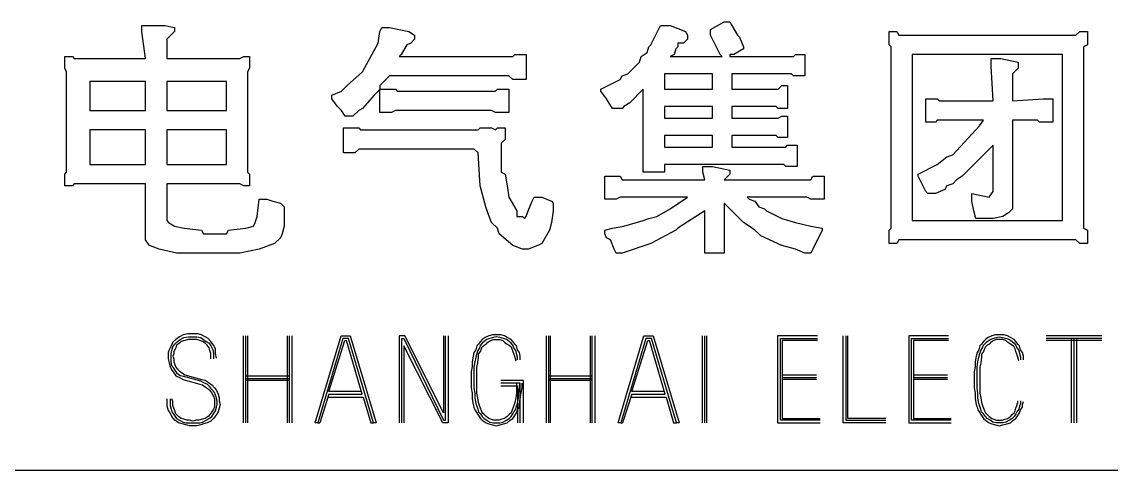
# Model space of a CAD drawing. Header units: millimetres. Extents: x 18255 to 228708, y -2217 to 146640.
# Drawn here: x 219242 to 222396, y 99 to 1395 of the extents above; entities that cross this region are included whole.
import ezdxf

# ---------------------------------------------------------------- set-up
doc = ezdxf.new("R2010")
doc.units = ezdxf.units.MM
doc.layers.add('1', color=8, linetype='Continuous')
doc.layers.add('注释及标注', color=8, linetype='Continuous', lineweight=25)

msp = doc.modelspace()

# ---------------------------------------------------------------- linework, layer by layer
at = {"layer": '1', "color": 0, "linetype": 'Continuous'}
for p, q in [((221236.2, 1373), (221275.2, 1395.3)), ((221275.2, 1395.3), (221291.9, 1395.3)), ((221291.9, 1395.3), (221297.5, 1384.2)), ((219589.4, 1367.4), (219589.4, 1384.2)), ((219589.4, 1384.2), (219656.3, 1384.2)), ((219600.5, 1289.4), (219589.4, 1367.4)), ((219656.3, 1384.2), (219684.2, 1378.6)), ((219684.2, 1367.4), (219661.9, 1345.1)), ((219684.2, 1378.6), (219684.2, 1367.4)), ((220273.4, 1334), (220279, 1367.4)), ((220279, 1367.4), (220284.6, 1378.6)), ((220284.6, 1378.6), (220306.9, 1378.6)), ((220306.9, 1378.6), (220362.6, 1367.4)), ((220362.6, 1367.4), (220379.3, 1356.3)), ((220379.3, 1356.3), (220379.3, 1345.1)), ((221063.4, 1328.4), (221091.2, 1384.2)), ((221091.2, 1384.2), (221119.1, 1384.2)), ((221119.1, 1384.2), (221163.7, 1367.4)), ((221163.7, 1367.4), (221169.3, 1356.3)), ((221169.3, 1356.3), (221169.3, 1345.1)), ((221236.2, 1356.3), (221236.2, 1373)), ((221264.1, 1300.5), (221236.2, 1356.3)), ((221297.5, 1384.2), (221314.2, 1356.3)), ((221314.2, 1356.3), (221319.8, 1350.7)), ((221753, 1328.4), (221753, 1367.4)), ((221753, 1367.4), (221775.3, 1367.4)), ((221775.3, 1367.4), (221780.8, 1356.3)), ((221780.8, 1356.3), (222293.7, 1356.3)), ((222293.7, 1356.3), (222304.9, 1367.4)), ((222304.9, 1367.4), (222327.2, 1367.4)), ((222327.2, 1367.4), (222327.2, 1328.4)), ((219661.9, 1345.1), (219661.9, 1289.4)), ((220228.8, 1250.4), (220273.4, 1334)), ((220357, 1328.4), (220340.3, 1300.5)), ((220368.2, 1334), (220357, 1328.4)), ((220379.3, 1345.1), (220368.2, 1334)), ((221057.8, 1322.8), (221063.4, 1328.4)), ((221141.4, 1334), (221141.4, 1322.8)), ((221158.1, 1334), (221141.4, 1334)), ((221169.3, 1345.1), (221158.1, 1334)), ((221319.8, 1350.7), (221331, 1322.8)), ((221758.5, 1322.8), (221753, 1328.4)), ((222327.2, 1328.4), (222316, 1322.8)), ((219366.4, 1295), (219388.7, 1295)), ((219366.4, 1261.5), (219366.4, 1295)), ((219388.7, 1295), (219394.3, 1289.4)), ((219873.7, 1289.4), (219884.9, 1295)), ((219884.9, 1295), (219901.6, 1295)), ((219901.6, 1295), (219901.6, 1261.5)), ((220340.3, 1300.5), (220334.7, 1295)), ((220334.7, 1295), (220663.7, 1295)), ((220663.7, 1295), (220669.2, 1300.5)), ((220669.2, 1300.5), (220702.7, 1300.5)), ((220702.7, 1300.5), (220702.7, 1228.1)), ((221029.9, 1278.2), (221035.5, 1295)), ((221035.5, 1295), (221052.2, 1306.1)), ((221052.2, 1306.1), (221057.8, 1322.8)), ((221130.3, 1300.5), (221119.1, 1295)), ((221119.1, 1295), (221269.6, 1295)), ((221135.8, 1317.3), (221130.3, 1300.5)), ((221141.4, 1322.8), (221135.8, 1317.3)), ((221269.6, 1295), (221264.1, 1300.5)), ((221291.9, 1300.5), (221291.9, 1295)), ((221303.1, 1300.5), (221291.9, 1300.5)), ((221291.9, 1295), (221475.9, 1295)), ((221331, 1317.3), (221303.1, 1300.5)), ((221331, 1322.8), (221331, 1317.3)), ((221475.9, 1295), (221481.5, 1300.5)), ((221481.5, 1300.5), (221509.4, 1300.5)), ((221509.4, 1300.5), (221509.4, 1239.2)), ((221758.5, 798.8), (221758.5, 1322.8)), ((222254.7, 1300.5), (221819.9, 1300.5)), ((221819.9, 1300.5), (221819.9, 821.1)), ((222254.7, 821.1), (222254.7, 1300.5)), ((222316, 1322.8), (222316, 798.8)), ((219372, 1250.4), (219366.4, 1261.5)), ((219394.3, 1289.4), (219600.5, 1289.4)), ((219661.9, 1289.4), (219873.7, 1289.4)), ((219901.6, 1261.5), (219896, 1250.4)), ((220996.5, 1244.8), (221029.9, 1278.2)), ((222048.4, 1267.1), (222048.4, 1289.4)), ((222048.4, 1289.4), (222076.3, 1289.4)), ((222054, 1166.7), (222048.4, 1267.1)), ((222076.3, 1289.4), (222126.5, 1278.2)), ((222126.5, 1261.5), (222109.8, 1244.8)), ((222126.5, 1278.2), (222126.5, 1261.5)), ((219372, 960.5), (219372, 1250.4)), ((219896, 1250.4), (219896, 960.5)), ((220184.2, 1211.3), (220228.8, 1250.4)), ((220306.9, 1239.2), (220279, 1211.3)), ((220652.5, 1239.2), (220306.9, 1239.2)), ((220663.7, 1228.1), (220652.5, 1239.2)), ((220974.2, 1228.1), (220979.7, 1239.2)), ((220979.7, 1239.2), (220996.5, 1244.8)), ((221241.8, 1244.8), (221102.4, 1244.8)), ((221102.4, 1244.8), (221102.4, 1200.2)), ((221241.8, 1200.2), (221241.8, 1244.8)), ((221297.5, 1244.8), (221297.5, 1200.2)), ((221470.3, 1244.8), (221297.5, 1244.8)), ((221475.9, 1239.2), (221470.3, 1244.8)), ((221509.4, 1239.2), (221475.9, 1239.2)), ((222109.8, 1244.8), (222109.8, 1166.7)), ((219600.5, 1222.5), (219438.9, 1222.5)), ((219438.9, 1222.5), (219438.9, 1138.9)), ((219600.5, 1138.9), (219600.5, 1222.5)), ((219834.7, 1222.5), (219661.9, 1222.5)), ((219661.9, 1222.5), (219661.9, 1138.9)), ((219834.7, 1138.9), (219834.7, 1222.5)), ((220167.5, 1194.6), (220173.1, 1200.2)), ((220173.1, 1200.2), (220184.2, 1211.3)), ((220279, 1200.2), (220273.4, 1194.6)), ((220279, 1211.3), (220279, 1200.2)), ((220279, 1133.3), (220279, 1200.2)), ((220279, 1200.2), (220323.6, 1200.2)), ((220323.6, 1200.2), (220329.2, 1194.6)), ((220613.5, 1194.6), (220619.1, 1200.2)), ((220619.1, 1200.2), (220652.5, 1200.2)), ((220652.5, 1200.2), (220652.5, 1133.3)), ((220702.7, 1228.1), (220663.7, 1228.1)), ((220918.4, 1200.2), (220974.2, 1228.1)), ((220918.4, 1194.6), (220918.4, 1200.2)), ((221041.1, 1200.2), (221002, 1161.2)), ((221041.1, 960.5), (221041.1, 1200.2)), ((221102.4, 1200.2), (221241.8, 1200.2)), ((221297.5, 1200.2), (221431.3, 1200.2)), ((221431.3, 1200.2), (221442.5, 1211.3)), ((221442.5, 1211.3), (221459.2, 1211.3)), ((221459.2, 1211.3), (221459.2, 1144.4)), ((220139.6, 1183.5), (220167.5, 1194.6)), ((220139.6, 1172.3), (220139.6, 1183.5)), ((220156.4, 1150), (220139.6, 1172.3)), ((220262.3, 1183.5), (220228.8, 1144.4)), ((220273.4, 1194.6), (220262.3, 1183.5)), ((220329.2, 1194.6), (220613.5, 1194.6)), ((220935.2, 1172.3), (220918.4, 1194.6)), ((220951.9, 1144.4), (220935.2, 1172.3)), ((221858.9, 1172.3), (221892.3, 1172.3)), ((221858.9, 1105.4), (221858.9, 1172.3)), ((221892.3, 1172.3), (221897.9, 1166.7)), ((222109.8, 1166.7), (222199, 1172.3)), ((222199, 1172.3), (222226.8, 1172.3)), ((222226.8, 1172.3), (222226.8, 1105.4)), ((219438.9, 1138.9), (219600.5, 1138.9)), ((219661.9, 1138.9), (219834.7, 1138.9)), ((220167.5, 1138.9), (220156.4, 1150)), ((220178.7, 1122.1), (220167.5, 1138.9)), ((220217.7, 1138.9), (220200.9, 1122.1)), ((220228.8, 1144.4), (220217.7, 1138.9)), ((220323.6, 1138.9), (220312.4, 1133.3)), ((220602.3, 1138.9), (220323.6, 1138.9)), ((220613.5, 1133.3), (220602.3, 1138.9)), ((220979.7, 1144.4), (220951.9, 1144.4)), ((220985.3, 1150), (220979.7, 1144.4)), ((221002, 1161.2), (220985.3, 1150)), ((221241.8, 1150), (221102.4, 1150)), ((221102.4, 1150), (221102.4, 1116.6)), ((221241.8, 1116.6), (221241.8, 1150)), ((221297.5, 1150), (221297.5, 1116.6)), ((221425.7, 1150), (221297.5, 1150)), ((221431.3, 1144.4), (221425.7, 1150)), ((221459.2, 1144.4), (221431.3, 1144.4)), ((221897.9, 1166.7), (222054, 1166.7)), ((220200.9, 1122.1), (220178.7, 1122.1)), ((220312.4, 1133.3), (220279, 1133.3)), ((220652.5, 1133.3), (220613.5, 1133.3)), ((221102.4, 1116.6), (221241.8, 1116.6)), ((221297.5, 1116.6), (221431.3, 1116.6)), ((221431.3, 1116.6), (221442.5, 1122.1)), ((221442.5, 1122.1), (221459.2, 1122.1)), ((221459.2, 1122.1), (221459.2, 1060.8)), ((221886.8, 1105.4), (221858.9, 1105.4)), ((221892.3, 1111), (221886.8, 1105.4)), ((222026.1, 1111), (221892.3, 1111)), ((222015, 1094.3), (222026.1, 1111)), ((222109.8, 1111), (222109.8, 854.5)), ((222182.2, 1111), (222109.8, 1111)), ((222187.8, 1105.4), (222182.2, 1111)), ((222226.8, 1105.4), (222187.8, 1105.4)), ((219600.5, 1083.1), (219438.9, 1083.1)), ((219438.9, 1083.1), (219438.9, 982.8)), ((219600.5, 982.8), (219600.5, 1083.1)), ((219834.7, 1083.1), (219661.9, 1083.1)), ((219661.9, 1083.1), (219661.9, 982.8)), ((219834.7, 982.8), (219834.7, 1083.1)), ((220173.1, 1016.2), (220173.1, 1088.7)), ((220173.1, 1088.7), (220217.7, 1088.7)), ((220217.7, 1088.7), (220223.2, 1083.1)), ((220223.2, 1083.1), (220563.3, 1083.1)), ((220563.3, 1083.1), (220568.9, 1088.7)), ((220568.9, 1088.7), (220602.3, 1088.7)), ((220602.3, 1088.7), (220613.5, 1083.1)), ((220613.5, 1083.1), (220619.1, 1088.7)), ((220619.1, 1088.7), (220641.4, 1088.7)), ((220641.4, 1088.7), (220641.4, 1055.2)), ((221936.9, 1010.6), (222003.8, 1083.1)), ((222003.8, 1083.1), (222015, 1094.3)), ((220641.4, 1055.2), (220630.2, 1044.1)), ((220630.2, 1044.1), (220630.2, 960.5)), ((221241.8, 1066.4), (221102.4, 1066.4)), ((221102.4, 1066.4), (221102.4, 1032.9)), ((221241.8, 1032.9), (221241.8, 1066.4)), ((221297.5, 1066.4), (221297.5, 1032.9)), ((221425.7, 1066.4), (221297.5, 1066.4)), ((221431.3, 1060.8), (221425.7, 1066.4)), ((221459.2, 1060.8), (221431.3, 1060.8)), ((220206.5, 1016.2), (220173.1, 1016.2)), ((220217.7, 1027.4), (220206.5, 1016.2)), ((220552.2, 1027.4), (220217.7, 1027.4)), ((220563.3, 1016.2), (220552.2, 1027.4)), ((220568.9, 921.4), (220563.3, 1016.2)), ((221102.4, 1032.9), (221241.8, 1032.9)), ((221297.5, 1032.9), (221453.6, 1032.9)), ((221453.6, 1032.9), (221459.2, 1038.5)), ((221459.2, 1038.5), (221487.1, 1038.5)), ((221487.1, 1038.5), (221487.1, 977.2)), ((221920.2, 1005.1), (221936.9, 1010.6)), ((222054, 1038.5), (221964.8, 949.3)), ((222054, 904.7), (222054, 1038.5)), ((219438.9, 982.8), (219600.5, 982.8)), ((219661.9, 982.8), (219834.7, 982.8)), ((221102.4, 982.8), (221102.4, 960.5)), ((221448, 982.8), (221102.4, 982.8)), ((221453.6, 977.2), (221448, 982.8)), ((221836.6, 954.9), (221892.3, 982.8)), ((221892.3, 982.8), (221920.2, 1005.1)), ((219366.4, 954.9), (219372, 960.5)), ((219366.4, 921.4), (219366.4, 954.9)), ((219896, 960.5), (219901.6, 954.9)), ((219901.6, 954.9), (219901.6, 921.4)), ((220630.2, 960.5), (220641.4, 954.9)), ((220641.4, 954.9), (220646.9, 921.4)), ((220929.6, 949.3), (220974.2, 949.3)), ((220929.6, 882.4), (220929.6, 949.3)), ((220974.2, 949.3), (220979.7, 938.2)), ((221102.4, 960.5), (221041.1, 960.5)), ((221213.9, 960.5), (221213.9, 977.2)), ((221213.9, 977.2), (221241.8, 977.2)), ((221219.5, 938.2), (221213.9, 960.5)), ((221241.8, 977.2), (221291.9, 966)), ((221291.9, 954.9), (221275.2, 938.2)), ((221291.9, 966), (221291.9, 954.9)), ((221487.1, 977.2), (221453.6, 977.2)), ((221526.1, 938.2), (221531.7, 949.3)), ((221531.7, 949.3), (221565.1, 949.3)), ((221565.1, 949.3), (221565.1, 882.4)), ((221836.6, 949.3), (221836.6, 954.9)), ((221858.9, 904.7), (221836.6, 949.3)), ((221964.8, 949.3), (221948.1, 938.2)), ((219388.7, 921.4), (219366.4, 921.4)), ((219394.3, 927), (219388.7, 921.4)), ((219600.5, 927), (219394.3, 927)), ((219600.5, 765.3), (219600.5, 927)), ((219661.9, 927), (219661.9, 821.1)), ((219873.7, 927), (219661.9, 927)), ((219884.9, 921.4), (219873.7, 927)), ((219901.6, 921.4), (219884.9, 921.4)), ((220585.6, 860.1), (220568.9, 921.4)), ((220646.9, 921.4), (220652.5, 888)), ((220979.7, 938.2), (221219.5, 938.2)), ((221275.2, 938.2), (221526.1, 938.2)), ((221920.2, 921.4), (221914.6, 910.3)), ((221936.9, 927), (221920.2, 921.4)), ((221948.1, 938.2), (221936.9, 927)), ((220652.5, 888), (220674.8, 849)), ((220719.4, 876.8), (220725, 888)), ((220725, 888), (220747.3, 888)), ((220747.3, 888), (220775.2, 876.8)), ((220974.2, 888), (220963, 882.4)), ((221169.3, 888), (220974.2, 888)), ((221119.1, 854.5), (221169.3, 888)), ((221342.1, 888), (221347.7, 882.4)), ((221514.9, 888), (221342.1, 888)), ((221526.1, 882.4), (221514.9, 888)), ((221864.5, 899.1), (221858.9, 904.7)), ((221886.8, 899.1), (221864.5, 899.1)), ((221914.6, 910.3), (221886.8, 899.1)), ((221992.7, 899.1), (222042.9, 888)), ((221992.7, 876.8), (221992.7, 899.1)), ((222042.9, 888), (222054, 904.7)), ((219923.9, 832.2), (219929.5, 882.4)), ((219929.5, 882.4), (219951.8, 882.4)), ((219951.8, 882.4), (219968.5, 876.8)), ((219968.5, 876.8), (219990.8, 871.3)), ((219990.8, 871.3), (220001.9, 860.1)), ((220001.9, 860.1), (220001.9, 804.4)), ((220591.2, 843.4), (220585.6, 860.1)), ((220708.3, 849), (220719.4, 876.8)), ((220775.2, 876.8), (220780.7, 871.3)), ((220780.7, 871.3), (220780.7, 849)), ((220963, 882.4), (220929.6, 882.4)), ((221080.1, 832.2), (221119.1, 854.5)), ((221275.2, 871.3), (221275.2, 726.3)), ((221331, 815.5), (221275.2, 871.3)), ((221347.7, 882.4), (221364.4, 876.8)), ((221364.4, 876.8), (221375.6, 860.1)), ((221375.6, 860.1), (221392.3, 854.5)), ((221392.3, 854.5), (221397.9, 849)), ((221565.1, 882.4), (221526.1, 882.4)), ((221998.3, 849), (221992.7, 876.8)), ((222109.8, 854.5), (222098.6, 843.4)), ((219661.9, 821.1), (219667.4, 815.5)), ((219918.3, 815.5), (219923.9, 832.2)), ((220602.3, 815.5), (220591.2, 843.4)), ((220674.8, 849), (220674.8, 832.2)), ((220674.8, 832.2), (220691.5, 832.2)), ((220691.5, 832.2), (220697.1, 826.7)), ((220697.1, 826.7), (220702.7, 832.2)), ((220702.7, 832.2), (220708.3, 849)), ((220780.7, 849), (220775.2, 815.5)), ((220985.3, 804.4), (221041.1, 821.1)), ((221041.1, 821.1), (221057.8, 826.7)), ((221057.8, 826.7), (221080.1, 832.2)), ((221219.5, 849), (221141.4, 798.8)), ((221219.5, 726.3), (221219.5, 849)), ((221397.9, 849), (221442.5, 826.7)), ((221442.5, 826.7), (221481.5, 815.5)), ((221819.9, 821.1), (222254.7, 821.1)), ((222003.8, 826.7), (221998.3, 849)), ((222054, 826.7), (222003.8, 826.7)), ((222081.9, 832.2), (222054, 826.7)), ((222098.6, 843.4), (222081.9, 832.2)), ((219667.4, 815.5), (219684.2, 804.4)), ((219684.2, 804.4), (219712, 798.8)), ((219712, 798.8), (219762.2, 793.2)), ((219762.2, 793.2), (219767.8, 782.1)), ((219834.7, 782.1), (219840.3, 793.2)), ((219840.3, 793.2), (219890.4, 798.8)), ((219890.4, 798.8), (219912.7, 804.4)), ((219912.7, 804.4), (219918.3, 815.5)), ((220001.9, 804.4), (219996.4, 782.1)), ((220619.1, 798.8), (220602.3, 815.5)), ((220624.6, 782.1), (220619.1, 798.8)), ((220769.6, 793.2), (220747.3, 754.2)), ((220775.2, 815.5), (220769.6, 793.2)), ((220929.6, 793.2), (220951.9, 798.8)), ((220929.6, 782.1), (220929.6, 793.2)), ((220951.9, 798.8), (220985.3, 804.4)), ((221135.8, 793.2), (221063.4, 754.2)), ((221141.4, 798.8), (221135.8, 793.2)), ((221347.7, 804.4), (221331, 815.5)), ((221364.4, 793.2), (221347.7, 804.4)), ((221375.6, 782.1), (221364.4, 793.2)), ((221481.5, 815.5), (221526.1, 804.4)), ((221526.1, 804.4), (221559.5, 798.8)), ((221559.5, 793.2), (221531.7, 737.5)), ((221559.5, 798.8), (221559.5, 793.2)), ((221753, 793.2), (221758.5, 798.8)), ((221753, 754.2), (221753, 793.2)), ((222316, 798.8), (222327.2, 793.2)), ((222327.2, 793.2), (222327.2, 754.2)), ((219611.7, 748.6), (219600.5, 765.3)), ((219767.8, 782.1), (219834.7, 782.1)), ((219990.8, 770.9), (219974.1, 754.2)), ((219996.4, 782.1), (219990.8, 770.9)), ((220663.7, 748.6), (220624.6, 782.1)), ((220935.2, 770.9), (220929.6, 782.1)), ((220946.3, 765.3), (220935.2, 770.9)), ((220957.4, 737.5), (220946.3, 765.3)), ((221381.1, 776.5), (221375.6, 782.1)), ((221442.5, 748.6), (221381.1, 776.5)), ((221780.8, 765.3), (221775.3, 754.2)), ((222293.7, 765.3), (221780.8, 765.3)), ((222304.9, 754.2), (222293.7, 765.3)), ((219639.6, 737.5), (219611.7, 748.6)), ((219689.7, 726.3), (219639.6, 737.5)), ((219873.7, 726.3), (219689.7, 726.3)), ((219929.5, 737.5), (219873.7, 726.3)), ((219974.1, 754.2), (219929.5, 737.5)), ((220691.5, 737.5), (220663.7, 748.6)), ((220708.3, 737.5), (220691.5, 737.5)), ((220736.1, 748.6), (220708.3, 737.5)), ((220747.3, 754.2), (220736.1, 748.6)), ((220963, 726.3), (220957.4, 737.5)), ((220979.7, 726.3), (220963, 726.3)), ((221063.4, 754.2), (220979.7, 726.3)), ((221275.2, 726.3), (221219.5, 726.3)), ((221481.5, 737.5), (221442.5, 748.6)), ((221509.4, 726.3), (221481.5, 737.5)), ((221526.1, 726.3), (221509.4, 726.3)), ((221531.7, 737.5), (221526.1, 726.3)), ((221775.3, 754.2), (221753, 754.2)), ((222327.2, 754.2), (222304.9, 754.2)), ((219687.7, 476.8), (219679.6, 468.7)), ((219698.4, 484.8), (219687.7, 476.8)), ((219693, 471.4), (219701.1, 476.8)), ((219709.1, 490.2), (219698.4, 484.8)), ((219701.1, 476.8), (219711.8, 482.1)), ((219714.5, 474.1), (219703.7, 471.4)), ((219722.5, 492.9), (219709.1, 490.2)), ((219711.8, 482.1), (219725.2, 484.8)), ((219725.2, 476.8), (219714.5, 474.1)), ((219735.9, 492.9), (219722.5, 492.9)), ((219725.2, 484.8), (219735.9, 484.8)), ((219735.9, 476.8), (219725.2, 476.8)), ((219752, 492.9), (219735.9, 492.9)), ((219735.9, 484.8), (219749.3, 484.8)), ((219749.3, 476.8), (219735.9, 476.8)), ((219749.3, 484.8), (219760.1, 482.1)), ((219757.4, 474.1), (219749.3, 476.8)), ((219762.7, 490.2), (219752, 492.9)), ((219765.4, 471.4), (219757.4, 474.1)), ((219760.1, 482.1), (219768.1, 476.8)), ((219773.5, 484.8), (219762.7, 490.2)), ((219768.1, 476.8), (219776.2, 471.4)), ((219781.5, 479.5), (219773.5, 484.8)), ((219789.6, 471.4), (219781.5, 479.5)), ((219882.8, 487.5), (219882.8, 235.4)), ((219890.8, 235.4), (219890.8, 487.5)), ((219896.2, 235.4), (219896.2, 487.5)), ((220011.5, 235.4), (220011.5, 487.5)), ((220016.9, 235.4), (220016.9, 487.5)), ((220024.9, 235.4), (220024.9, 487.5)), ((220091.3, 235.4), (220166.4, 487.5)), ((220171.7, 479.5), (220099.3, 235.4)), ((220131.5, 326.6), (220177.1, 474.1)), ((220166.4, 487.5), (220193.2, 487.5)), ((220187.8, 479.5), (220171.7, 479.5)), ((220177.1, 474.1), (220182.5, 474.1)), ((220228, 318.6), (220182.5, 474.1)), ((220260.2, 235.4), (220187.8, 479.5)), ((220193.2, 487.5), (220268.3, 235.4)), ((220334.6, 487.5), (220334.6, 235.4)), ((220350.7, 487.5), (220334.6, 487.5)), ((220342.7, 479.5), (220348.1, 479.5)), ((220342.7, 235.4), (220342.7, 479.5)), ((220348.1, 479.5), (220463.4, 243.5)), ((220463.4, 264.9), (220350.7, 487.5)), ((220463.4, 487.5), (220463.4, 264.9)), ((220468.7, 243.5), (220468.7, 487.5)), ((220476.8, 487.5), (220476.8, 235.4)), ((220575.3, 476.8), (220570, 471.4)), ((220583.4, 482.1), (220575.3, 476.8)), ((220588.7, 476.8), (220580.7, 471.4)), ((220594.1, 487.5), (220583.4, 482.1)), ((220596.8, 479.5), (220588.7, 476.8)), ((220591.4, 468.7), (220599.5, 474.1)), ((220604.8, 490.2), (220594.1, 487.5)), ((220607.5, 482.1), (220596.8, 479.5)), ((220599.5, 474.1), (220607.5, 476.8)), ((220615.6, 490.2), (220604.8, 490.2)), ((220615.6, 484.8), (220607.5, 482.1)), ((220607.5, 476.8), (220615.6, 476.8)), ((220629, 490.2), (220615.6, 490.2)), ((220626.3, 482.1), (220615.6, 484.8)), ((220615.6, 476.8), (220626.3, 476.8)), ((220637, 479.5), (220626.3, 482.1)), ((220626.3, 476.8), (220634.3, 474.1)), ((220639.7, 487.5), (220629, 490.2)), ((220634.3, 474.1), (220639.7, 468.7)), ((220645.1, 476.8), (220637, 479.5)), ((220647.7, 482.1), (220639.7, 487.5)), ((220653.1, 471.4), (220645.1, 476.8)), ((220658.5, 476.8), (220647.7, 482.1)), ((220663.8, 471.4), (220658.5, 476.8)), ((220759.7, 487.5), (220759.7, 235.4)), ((220767.8, 235.4), (220767.8, 487.5)), ((220773.1, 235.4), (220773.1, 487.5)), ((220888.4, 235.4), (220888.4, 487.5)), ((220893.8, 235.4), (220893.8, 487.5)), ((220901.9, 235.4), (220901.9, 487.5)), ((220968.2, 235.4), (221043.3, 487.5)), ((221048.7, 479.5), (220976.3, 235.4)), ((221008.5, 326.6), (221054, 474.1)), ((221043.3, 487.5), (221070.1, 487.5)), ((221064.8, 479.5), (221048.7, 479.5)), ((221054, 474.1), (221059.4, 474.1)), ((221105, 318.6), (221059.4, 474.1)), ((221137.2, 235.4), (221064.8, 479.5)), ((221070.1, 487.5), (221145.2, 235.4)), ((221211.6, 487.5), (221211.6, 235.4)), ((221219.6, 235.4), (221219.6, 487.5)), ((221225, 235.4), (221225, 487.5)), ((221430.2, 487.5), (221430.2, 235.4)), ((221545.5, 487.5), (221430.2, 487.5)), ((221438.2, 479.5), (221545.5, 479.5)), ((221438.2, 243.5), (221438.2, 479.5)), ((221443.6, 474.1), (221443.6, 248.8)), ((221545.5, 474.1), (221443.6, 474.1)), ((221619.9, 235.4), (221619.9, 487.5)), ((221628, 487.5), (221628, 243.5)), ((221633.3, 248.8), (221633.3, 487.5)), ((221809.6, 487.5), (221809.6, 235.4)), ((221925, 487.5), (221809.6, 487.5)), ((221817.7, 479.5), (221925, 479.5)), ((221817.7, 243.5), (221817.7, 479.5)), ((221823.1, 474.1), (221823.1, 248.8)), ((221925, 474.1), (221823.1, 474.1)), ((222031.6, 476.8), (222026.2, 471.4)), ((222039.6, 482.1), (222031.6, 476.8)), ((222036.9, 471.4), (222045, 476.8)), ((222050.3, 487.5), (222039.6, 482.1)), ((222045, 476.8), (222053, 479.5)), ((222055.7, 474.1), (222047.7, 468.7)), ((222061.1, 490.2), (222050.3, 487.5)), ((222053, 479.5), (222063.7, 482.1)), ((222063.7, 476.8), (222055.7, 474.1)), ((222071.8, 490.2), (222061.1, 490.2)), ((222063.7, 482.1), (222071.8, 484.8)), ((222071.8, 476.8), (222063.7, 476.8)), ((222085.2, 490.2), (222071.8, 490.2)), ((222071.8, 484.8), (222082.5, 482.1)), ((222082.5, 476.8), (222071.8, 476.8)), ((222082.5, 482.1), (222093.2, 479.5)), ((222090.6, 474.1), (222082.5, 476.8)), ((222095.9, 487.5), (222085.2, 490.2)), ((222095.9, 468.7), (222090.6, 474.1)), ((222093.2, 479.5), (222101.3, 476.8)), ((222104, 482.1), (222095.9, 487.5)), ((222101.3, 476.8), (222109.3, 471.4)), ((222114.7, 476.8), (222104, 482.1)), ((222120.1, 471.4), (222114.7, 476.8)), ((222368.8, 487.5), (222207.9, 487.5)), ((222368.8, 479.5), (222207.9, 479.5)), ((222368.8, 474.1), (222207.9, 474.1)), ((222280.3, 479.5), (222280.3, 235.4)), ((222288.4, 235.4), (222288.4, 479.5)), ((222296.4, 235.4), (222296.4, 479.5)), ((219668.9, 447.3), (219666.2, 439.2)), ((219674.2, 458), (219668.9, 447.3)), ((219679.6, 468.7), (219674.2, 458)), ((219674.2, 436.6), (219676.9, 444.6)), ((219676.9, 444.6), (219679.6, 455.3)), ((219679.6, 455.3), (219685, 463.4)), ((219687.7, 452.6), (219682.3, 441.9)), ((219682.3, 441.9), (219682.3, 436.6)), ((219685, 463.4), (219693, 471.4)), ((219690.3, 460.7), (219687.7, 452.6)), ((219698.4, 466.1), (219690.3, 460.7)), ((219703.7, 471.4), (219698.4, 466.1)), ((219773.5, 466.1), (219765.4, 471.4)), ((219778.8, 460.7), (219773.5, 466.1)), ((219776.2, 471.4), (219784.2, 466.1)), ((219784.2, 452.6), (219778.8, 460.7)), ((219784.2, 466.1), (219789.6, 458)), ((219786.9, 444.6), (219784.2, 452.6)), ((219789.6, 436.6), (219786.9, 444.6)), ((219797.6, 460.7), (219789.6, 471.4)), ((219789.6, 458), (219794.9, 447.3)), ((219794.9, 447.3), (219797.6, 436.6)), ((219803, 450), (219797.6, 460.7)), ((219803, 436.6), (219803, 450)), ((220348.1, 458), (220348.1, 235.4)), ((220460.7, 235.4), (220348.1, 458)), ((220556.6, 447.3), (220551.2, 439.2)), ((220559.2, 458), (220556.6, 447.3)), ((220564.6, 463.4), (220559.2, 458)), ((220561.9, 444.6), (220559.2, 436.6)), ((220567.3, 452.6), (220561.9, 444.6)), ((220570, 471.4), (220564.6, 463.4)), ((220564.6, 433.9), (220570, 441.9)), ((220570, 460.7), (220567.3, 452.6)), ((220575.3, 466.1), (220570, 460.7)), ((220570, 441.9), (220572.7, 450)), ((220572.7, 450), (220575.3, 455.3)), ((220580.7, 471.4), (220575.3, 466.1)), ((220575.3, 455.3), (220580.7, 460.7)), ((220580.7, 460.7), (220586.1, 463.4)), ((220586.1, 463.4), (220591.4, 468.7)), ((220639.7, 468.7), (220647.7, 463.4)), ((220647.7, 463.4), (220653.1, 460.7)), ((220658.5, 466.1), (220653.1, 471.4)), ((220653.1, 460.7), (220658.5, 455.3)), ((220663.8, 460.7), (220658.5, 466.1)), ((220658.5, 455.3), (220661.2, 450)), ((220661.2, 450), (220663.8, 441.9)), ((220669.2, 463.4), (220663.8, 471.4)), ((220666.5, 452.6), (220663.8, 460.7)), ((220663.8, 441.9), (220666.5, 433.9)), ((220671.9, 444.6), (220666.5, 452.6)), ((220674.6, 458), (220669.2, 463.4)), ((220674.6, 436.6), (220671.9, 444.6)), ((220677.2, 447.3), (220674.6, 458)), ((220682.6, 439.2), (220677.2, 447.3)), ((222012.8, 447.3), (222007.4, 439.2)), ((222015.5, 458), (222012.8, 447.3)), ((222020.8, 463.4), (222015.5, 458)), ((222015.5, 436.6), (222018.2, 444.6)), ((222018.2, 444.6), (222023.5, 452.6)), ((222026.2, 471.4), (222020.8, 463.4)), ((222026.2, 441.9), (222020.8, 433.9)), ((222023.5, 452.6), (222026.2, 460.7)), ((222026.2, 460.7), (222031.6, 466.1)), ((222028.9, 450), (222026.2, 441.9)), ((222031.6, 455.3), (222028.9, 450)), ((222031.6, 466.1), (222036.9, 471.4)), ((222036.9, 460.7), (222031.6, 455.3)), ((222042.3, 463.4), (222036.9, 460.7)), ((222047.7, 468.7), (222042.3, 463.4)), ((222104, 463.4), (222095.9, 468.7)), ((222109.3, 460.7), (222104, 463.4)), ((222109.3, 471.4), (222114.7, 466.1)), ((222114.7, 455.3), (222109.3, 460.7)), ((222114.7, 466.1), (222120.1, 460.7)), ((222117.4, 450), (222114.7, 455.3)), ((222120.1, 441.9), (222117.4, 450)), ((222125.4, 463.4), (222120.1, 471.4)), ((222120.1, 460.7), (222122.7, 452.6)), ((222122.7, 433.9), (222120.1, 441.9)), ((222122.7, 452.6), (222128.1, 444.6)), ((222130.8, 458), (222125.4, 463.4)), ((222128.1, 444.6), (222130.8, 436.6)), ((222133.5, 447.3), (222130.8, 458)), ((222138.8, 439.2), (222133.5, 447.3)), ((219666.2, 439.2), (219666.2, 428.5)), ((219666.2, 428.5), (219666.2, 420.5)), ((219666.2, 420.5), (219668.9, 409.7)), ((219674.2, 428.5), (219674.2, 436.6)), ((219674.2, 420.5), (219674.2, 428.5)), ((219674.2, 412.4), (219674.2, 420.5)), ((219676.9, 401.7), (219674.2, 412.4)), ((219682.3, 436.6), (219679.6, 428.5)), ((219679.6, 428.5), (219682.3, 420.5)), ((219682.3, 420.5), (219682.3, 412.4)), ((219682.3, 412.4), (219685, 404.4)), ((219789.6, 420.5), (219789.6, 436.6)), ((219797.6, 436.6), (219797.6, 420.5)), ((219805.7, 423.1), (219803, 436.6)), ((220548.5, 428.5), (220545.8, 412.4)), ((220545.8, 412.4), (220545.8, 399)), ((220551.2, 439.2), (220548.5, 428.5)), ((220553.9, 412.4), (220551.2, 396.3)), ((220556.6, 425.8), (220553.9, 412.4)), ((220559.2, 436.6), (220556.6, 425.8)), ((220561.9, 409.7), (220564.6, 425.8)), ((220564.6, 425.8), (220564.6, 433.9)), ((220666.5, 433.9), (220669.2, 425.8)), ((220669.2, 425.8), (220671.9, 415.1)), ((220677.2, 425.8), (220674.6, 436.6)), ((220677.2, 417.8), (220677.2, 425.8)), ((220685.3, 428.5), (220682.6, 439.2)), ((220685.3, 417.8), (220685.3, 428.5)), ((222004.7, 428.5), (222002.1, 412.4)), ((222002.1, 412.4), (222002.1, 399)), ((222007.4, 439.2), (222004.7, 428.5)), ((222007.4, 396.3), (222010.1, 412.4)), ((222010.1, 412.4), (222012.8, 425.8)), ((222012.8, 425.8), (222015.5, 436.6)), ((222020.8, 425.8), (222018.2, 409.7)), ((222020.8, 433.9), (222020.8, 425.8)), ((222125.4, 425.8), (222122.7, 433.9)), ((222128.1, 415.1), (222125.4, 425.8)), ((222130.8, 436.6), (222133.5, 425.8)), ((222133.5, 425.8), (222133.5, 417.8)), ((222141.5, 428.5), (222138.8, 439.2)), ((222141.5, 417.8), (222141.5, 428.5)), ((219668.9, 409.7), (219671.6, 399)), ((219671.6, 399), (219674.2, 391)), ((219674.2, 391), (219682.3, 380.2)), ((219682.3, 393.6), (219676.9, 401.7)), ((219687.7, 385.6), (219682.3, 393.6)), ((219682.3, 380.2), (219687.7, 372.2)), ((219685, 404.4), (219687.7, 396.3)), ((219687.7, 396.3), (219693, 391)), ((219693, 377.6), (219687.7, 385.6)), ((219693, 391), (219698.4, 385.6)), ((219698.4, 385.6), (219706.4, 380.2)), ((219706.4, 380.2), (219714.5, 374.9)), ((220545.8, 399), (220543.2, 382.9)), ((220543.2, 382.9), (220543.2, 366.8)), ((220551.2, 396.3), (220551.2, 382.9)), ((220551.2, 382.9), (220551.2, 366.8)), ((220559.2, 396.3), (220561.9, 409.7)), ((220559.2, 380.2), (220559.2, 396.3)), ((220559.2, 366.8), (220559.2, 380.2)), ((222002.1, 399), (221999.4, 382.9)), ((221999.4, 382.9), (221999.4, 366.8)), ((222007.4, 382.9), (222007.4, 396.3)), ((222007.4, 366.8), (222007.4, 382.9)), ((222018.2, 409.7), (222015.5, 396.3)), ((222015.5, 396.3), (222015.5, 380.2)), ((222015.5, 380.2), (222015.5, 366.8)), ((219687.7, 372.2), (219698.4, 366.8)), ((219701.1, 372.2), (219693, 377.6)), ((219698.4, 366.8), (219709.1, 361.5)), ((219711.8, 369.5), (219701.1, 372.2)), ((219709.1, 361.5), (219757.4, 348.1)), ((219760.1, 356.1), (219711.8, 369.5)), ((219714.5, 374.9), (219762.7, 361.5)), ((219757.4, 348.1), (219765.4, 345.4)), ((219770.8, 350.7), (219760.1, 356.1)), ((219762.7, 361.5), (219773.5, 358.8)), ((219778.8, 348.1), (219770.8, 350.7)), ((219773.5, 358.8), (219781.5, 353.4)), ((219786.9, 340), (219778.8, 348.1)), ((219781.5, 353.4), (219792.2, 345.4)), ((219890.8, 372.2), (220016.9, 372.2)), ((219890.8, 364.1), (220016.9, 364.1)), ((219890.8, 358.8), (220016.9, 358.8)), ((220543.2, 366.8), (220543.2, 350.7)), ((220543.2, 350.7), (220543.2, 337.3)), ((220551.2, 366.8), (220551.2, 350.7)), ((220551.2, 350.7), (220551.2, 337.3)), ((220559.2, 350.7), (220559.2, 366.8)), ((220559.2, 337.3), (220559.2, 350.7)), ((220629, 358.8), (220693.3, 358.8)), ((220685.3, 350.7), (220629, 350.7)), ((220674.6, 350.7), (220674.6, 337.3)), ((220682.6, 350.7), (220682.6, 337.3)), ((220685.3, 235.4), (220685.3, 350.7)), ((220690.7, 337.3), (220690.7, 350.7)), ((220693.3, 358.8), (220693.3, 235.4)), ((220767.8, 372.2), (220893.8, 372.2)), ((220767.8, 364.1), (220893.8, 364.1)), ((220767.8, 358.8), (220893.8, 358.8)), ((221443.6, 374.9), (221542.8, 374.9)), ((221443.6, 366.8), (221542.8, 366.8)), ((221542.8, 361.5), (221443.6, 361.5)), ((221823.1, 374.9), (221922.3, 374.9)), ((221823.1, 366.8), (221922.3, 366.8)), ((221922.3, 361.5), (221823.1, 361.5)), ((221999.4, 366.8), (221999.4, 350.7)), ((221999.4, 350.7), (221999.4, 337.3)), ((222007.4, 350.7), (222007.4, 366.8)), ((222007.4, 337.3), (222007.4, 350.7)), ((222015.5, 366.8), (222015.5, 350.7)), ((222015.5, 350.7), (222015.5, 337.3)), ((219765.4, 345.4), (219773.5, 340)), ((219773.5, 340), (219781.5, 334.6)), ((219781.5, 334.6), (219786.9, 329.3)), ((219792.2, 332), (219786.9, 340)), ((219786.9, 329.3), (219792.2, 321.2)), ((219792.2, 345.4), (219800.3, 337.3)), ((219800.3, 323.9), (219792.2, 332)), ((219792.2, 321.2), (219797.6, 313.2)), ((219800.3, 337.3), (219805.7, 329.3)), ((219803, 315.9), (219800.3, 323.9)), ((219805.7, 307.8), (219803, 315.9)), ((219805.7, 329.3), (219811, 318.6)), ((219811, 318.6), (219813.7, 307.8)), ((220131.5, 318.6), (220104.7, 235.4)), ((220225.4, 326.6), (220131.5, 326.6)), ((220131.5, 318.6), (220228, 318.6)), ((220543.2, 337.3), (220545.8, 321.2)), ((220545.8, 321.2), (220545.8, 305.1)), ((220551.2, 337.3), (220553.9, 321.2)), ((220553.9, 321.2), (220553.9, 307.8)), ((220559.2, 321.2), (220559.2, 337.3)), ((220561.9, 307.8), (220559.2, 321.2)), ((220629, 342.7), (220677.2, 342.7)), ((220674.6, 321.2), (220671.9, 307.8)), ((220674.6, 337.3), (220674.6, 321.2)), ((220677.2, 342.7), (220677.2, 235.4)), ((220679.9, 321.2), (220682.6, 337.3)), ((220679.9, 307.8), (220679.9, 321.2)), ((220685.3, 305.1), (220688, 321.2)), ((220688, 321.2), (220690.7, 337.3)), ((221008.5, 318.6), (220981.6, 235.4)), ((221102.3, 326.6), (221008.5, 326.6)), ((221008.5, 318.6), (221105, 318.6)), ((221999.4, 337.3), (222002.1, 321.2)), ((222002.1, 321.2), (222002.1, 305.1)), ((222010.1, 321.2), (222007.4, 337.3)), ((222010.1, 307.8), (222010.1, 321.2)), ((222015.5, 337.3), (222015.5, 321.2)), ((222015.5, 321.2), (222018.2, 307.8)), ((219663.5, 294.4), (219663.5, 305.1)), ((219663.5, 283.7), (219663.5, 294.4)), ((219671.6, 305.1), (219671.6, 294.4)), ((219671.6, 294.4), (219671.6, 286.4)), ((219671.6, 286.4), (219674.2, 275.6)), ((219679.6, 297.1), (219676.9, 305.1)), ((219679.6, 286.4), (219679.6, 297.1)), ((219682.3, 278.3), (219679.6, 286.4)), ((219797.6, 313.2), (219800.3, 305.1)), ((219800.3, 305.1), (219800.3, 297.1)), ((219800.3, 297.1), (219800.3, 289.1)), ((219800.3, 289.1), (219800.3, 281)), ((219808.3, 297.1), (219805.7, 307.8)), ((219805.7, 281), (219808.3, 289.1)), ((219808.3, 289.1), (219808.3, 297.1)), ((219813.7, 307.8), (219813.7, 299.8)), ((219813.7, 299.8), (219816.4, 289.1)), ((219816.4, 289.1), (219813.7, 278.3)), ((220128.8, 310.5), (220230.7, 310.5)), ((220230.7, 310.5), (220252.2, 235.4)), ((220545.8, 305.1), (220548.5, 289.1)), ((220548.5, 289.1), (220551.2, 281)), ((220553.9, 307.8), (220556.6, 291.7)), ((220556.6, 291.7), (220559.2, 283.7)), ((220564.6, 294.4), (220561.9, 307.8)), ((220567.3, 286.4), (220564.6, 294.4)), ((220570, 278.3), (220567.3, 286.4)), ((220666.5, 286.4), (220663.8, 278.3)), ((220669.2, 294.4), (220666.5, 286.4)), ((220671.9, 307.8), (220669.2, 294.4)), ((220674.6, 283.7), (220677.2, 291.7)), ((220677.2, 291.7), (220679.9, 307.8)), ((220682.6, 289.1), (220685.3, 305.1)), ((220682.6, 281), (220682.6, 289.1)), ((221005.8, 310.5), (221107.7, 310.5)), ((221107.7, 310.5), (221129.1, 235.4)), ((222002.1, 305.1), (222004.7, 289.1)), ((222004.7, 289.1), (222007.4, 281)), ((222012.8, 291.7), (222010.1, 307.8)), ((222015.5, 283.7), (222012.8, 291.7)), ((222018.2, 307.8), (222020.8, 294.4)), ((222020.8, 294.4), (222023.5, 286.4)), ((222023.5, 286.4), (222026.2, 278.3)), ((222120.1, 278.3), (222122.7, 286.4)), ((222122.7, 286.4), (222125.4, 294.4)), ((222125.4, 294.4), (222125.4, 299.8)), ((222133.5, 291.7), (222130.8, 283.7)), ((222133.5, 299.8), (222133.5, 291.7)), ((222138.8, 289.1), (222141.5, 297.1)), ((222138.8, 281), (222138.8, 289.1)), ((219666.2, 273), (219663.5, 283.7)), ((219671.6, 264.9), (219666.2, 273)), ((219676.9, 254.2), (219671.6, 264.9)), ((219674.2, 275.6), (219676.9, 267.6)), ((219676.9, 267.6), (219682.3, 259.6)), ((219685, 243.5), (219676.9, 254.2)), ((219685, 270.3), (219682.3, 278.3)), ((219682.3, 259.6), (219690.3, 248.8)), ((219687.7, 262.2), (219685, 270.3)), ((219695.7, 254.2), (219687.7, 262.2)), ((219703.7, 248.8), (219695.7, 254.2)), ((219781.5, 254.2), (219773.5, 248.8)), ((219786.9, 259.6), (219781.5, 254.2)), ((219784.2, 248.8), (219792.2, 254.2)), ((219792.2, 267.6), (219786.9, 259.6)), ((219797.6, 275.6), (219792.2, 267.6)), ((219792.2, 254.2), (219797.6, 262.2)), ((219800.3, 281), (219797.6, 275.6)), ((219797.6, 262.2), (219803, 270.3)), ((219805.7, 259.6), (219797.6, 248.8)), ((219803, 270.3), (219805.7, 281)), ((219811, 267.6), (219805.7, 259.6)), ((219813.7, 278.3), (219811, 267.6)), ((220551.2, 281), (220553.9, 273)), ((220553.9, 273), (220559.2, 264.9)), ((220559.2, 283.7), (220561.9, 275.6)), ((220559.2, 264.9), (220564.6, 256.9)), ((220561.9, 275.6), (220564.6, 267.6)), ((220564.6, 267.6), (220570, 262.2)), ((220564.6, 256.9), (220570, 248.8)), ((220572.7, 270.3), (220570, 278.3)), ((220570, 262.2), (220575.3, 254.2)), ((220575.3, 264.9), (220572.7, 270.3)), ((220580.7, 259.6), (220575.3, 264.9)), ((220575.3, 254.2), (220580.7, 248.8)), ((220586.1, 254.2), (220580.7, 259.6)), ((220594.1, 248.8), (220586.1, 254.2)), ((220647.7, 254.2), (220639.7, 248.8)), ((220653.1, 259.6), (220647.7, 254.2)), ((220658.5, 264.9), (220653.1, 259.6)), ((220653.1, 248.8), (220658.5, 254.2)), ((220661.2, 270.3), (220658.5, 264.9)), ((220658.5, 254.2), (220663.8, 262.2)), ((220663.8, 278.3), (220661.2, 270.3)), ((220663.8, 262.2), (220666.5, 267.6)), ((220663.8, 248.8), (220669.2, 256.9)), ((220666.5, 267.6), (220671.9, 275.6)), ((220669.2, 256.9), (220674.6, 264.9)), ((220671.9, 275.6), (220674.6, 283.7)), ((220674.6, 264.9), (220677.2, 273)), ((220677.2, 273), (220682.6, 281)), ((222007.4, 281), (222010.1, 273)), ((222010.1, 273), (222015.5, 264.9)), ((222018.2, 275.6), (222015.5, 283.7)), ((222015.5, 264.9), (222020.8, 256.9)), ((222020.8, 267.6), (222018.2, 275.6)), ((222026.2, 262.2), (222020.8, 267.6)), ((222020.8, 256.9), (222026.2, 248.8)), ((222026.2, 278.3), (222028.9, 270.3)), ((222031.6, 254.2), (222026.2, 262.2)), ((222028.9, 270.3), (222031.6, 264.9)), ((222031.6, 264.9), (222036.9, 259.6)), ((222036.9, 248.8), (222031.6, 254.2)), ((222036.9, 259.6), (222042.3, 254.2)), ((222042.3, 254.2), (222050.3, 248.8)), ((222095.9, 248.8), (222104, 254.2)), ((222104, 254.2), (222109.3, 259.6)), ((222109.3, 259.6), (222114.7, 264.9)), ((222114.7, 254.2), (222109.3, 248.8)), ((222114.7, 264.9), (222117.4, 270.3)), ((222120.1, 262.2), (222114.7, 254.2)), ((222117.4, 270.3), (222120.1, 278.3)), ((222122.7, 267.6), (222120.1, 262.2)), ((222120.1, 248.8), (222125.4, 256.9)), ((222128.1, 275.6), (222122.7, 267.6)), ((222125.4, 256.9), (222130.8, 264.9)), ((222130.8, 283.7), (222128.1, 275.6)), ((222130.8, 264.9), (222133.5, 273)), ((222133.5, 273), (222138.8, 281)), ((219695.7, 235.4), (219685, 243.5)), ((219690.3, 248.8), (219698.4, 243.5)), ((219706.4, 232.7), (219695.7, 235.4)), ((219698.4, 243.5), (219709.1, 238.1)), ((219711.8, 246.1), (219703.7, 248.8)), ((219717.2, 230.1), (219706.4, 232.7)), ((219709.1, 238.1), (219717.2, 235.4)), ((219719.8, 243.5), (219711.8, 246.1)), ((219717.2, 235.4), (219727.9, 235.4)), ((219727.9, 227.4), (219717.2, 230.1)), ((219727.9, 243.5), (219719.8, 243.5)), ((219738.6, 240.8), (219727.9, 243.5)), ((219727.9, 235.4), (219738.6, 235.4)), ((219738.6, 227.4), (219727.9, 227.4)), ((219746.7, 243.5), (219738.6, 240.8)), ((219738.6, 235.4), (219746.7, 235.4)), ((219749.3, 227.4), (219738.6, 227.4)), ((219754.7, 243.5), (219746.7, 243.5)), ((219746.7, 235.4), (219757.4, 235.4)), ((219760.1, 230.1), (219749.3, 227.4)), ((219765.4, 246.1), (219754.7, 243.5)), ((219757.4, 235.4), (219765.4, 238.1)), ((219768.1, 232.7), (219760.1, 230.1)), ((219773.5, 248.8), (219765.4, 246.1)), ((219765.4, 238.1), (219776.2, 243.5)), ((219778.8, 235.4), (219768.1, 232.7)), ((219776.2, 243.5), (219784.2, 248.8)), ((219789.6, 240.8), (219778.8, 235.4)), ((219797.6, 248.8), (219789.6, 240.8)), ((220099.3, 235.4), (220091.3, 235.4)), ((220099.3, 235.4), (220104.7, 235.4)), ((220252.2, 235.4), (220260.2, 235.4)), ((220268.3, 235.4), (220260.2, 235.4)), ((220476.8, 235.4), (220460.7, 235.4)), ((220463.4, 243.5), (220468.7, 243.5)), ((220570, 248.8), (220575.3, 243.5)), ((220575.3, 243.5), (220586.1, 235.4)), ((220580.7, 248.8), (220588.7, 243.5)), ((220586.1, 235.4), (220594.1, 232.7)), ((220588.7, 243.5), (220596.8, 238.1)), ((220599.5, 246.1), (220594.1, 248.8)), ((220594.1, 232.7), (220604.8, 230.1)), ((220596.8, 238.1), (220607.5, 235.4)), ((220607.5, 243.5), (220599.5, 246.1)), ((220604.8, 230.1), (220615.6, 227.4)), ((220615.6, 243.5), (220607.5, 243.5)), ((220607.5, 235.4), (220615.6, 235.4)), ((220623.6, 243.5), (220615.6, 243.5)), ((220615.6, 235.4), (220626.3, 235.4)), ((220615.6, 227.4), (220626.3, 230.1)), ((220631.7, 246.1), (220623.6, 243.5)), ((220626.3, 235.4), (220634.3, 238.1)), ((220626.3, 230.1), (220637, 232.7)), ((220639.7, 248.8), (220631.7, 246.1)), ((220634.3, 238.1), (220645.1, 243.5)), ((220637, 232.7), (220647.7, 235.4)), ((220645.1, 243.5), (220653.1, 248.8)), ((220647.7, 235.4), (220655.8, 243.5)), ((220655.8, 243.5), (220663.8, 248.8)), ((220976.3, 235.4), (220968.2, 235.4)), ((220976.3, 235.4), (220981.6, 235.4)), ((221129.1, 235.4), (221137.2, 235.4)), ((221145.2, 235.4), (221137.2, 235.4)), ((221430.2, 235.4), (221553.5, 235.4)), ((221553.5, 243.5), (221438.2, 243.5)), ((221443.6, 248.8), (221553.5, 248.8)), ((221743.3, 235.4), (221619.9, 235.4)), ((221628, 243.5), (221743.3, 243.5)), ((221743.3, 248.8), (221633.3, 248.8)), ((221809.6, 235.4), (221933, 235.4)), ((221933, 243.5), (221817.7, 243.5)), ((221823.1, 248.8), (221933, 248.8)), ((222026.2, 248.8), (222031.6, 243.5)), ((222031.6, 243.5), (222042.3, 235.4)), ((222045, 243.5), (222036.9, 248.8)), ((222042.3, 235.4), (222050.3, 232.7)), ((222053, 238.1), (222045, 243.5)), ((222050.3, 248.8), (222055.7, 246.1)), ((222050.3, 232.7), (222061.1, 230.1)), ((222063.7, 235.4), (222053, 238.1)), ((222055.7, 246.1), (222063.7, 243.5)), ((222061.1, 230.1), (222071.8, 227.4)), ((222063.7, 243.5), (222071.8, 243.5)), ((222071.8, 235.4), (222063.7, 235.4)), ((222071.8, 243.5), (222079.8, 243.5)), ((222082.5, 235.4), (222071.8, 235.4)), ((222071.8, 227.4), (222082.5, 230.1)), ((222079.8, 243.5), (222087.9, 246.1)), ((222090.6, 238.1), (222082.5, 235.4)), ((222082.5, 230.1), (222093.2, 232.7)), ((222087.9, 246.1), (222095.9, 248.8)), ((222101.3, 243.5), (222090.6, 238.1)), ((222093.2, 232.7), (222104, 235.4)), ((222109.3, 248.8), (222101.3, 243.5)), ((222104, 235.4), (222112, 243.5)), ((222112, 243.5), (222120.1, 248.8))]:
    msp.add_line(p, q, dxfattribs=at)
at = {"layer": '注释及标注', "color": 7}
msp.add_line((216849.2, 98.9), (227823.2, 98.9), dxfattribs=at)

doc.saveas('drawing.dxf')
